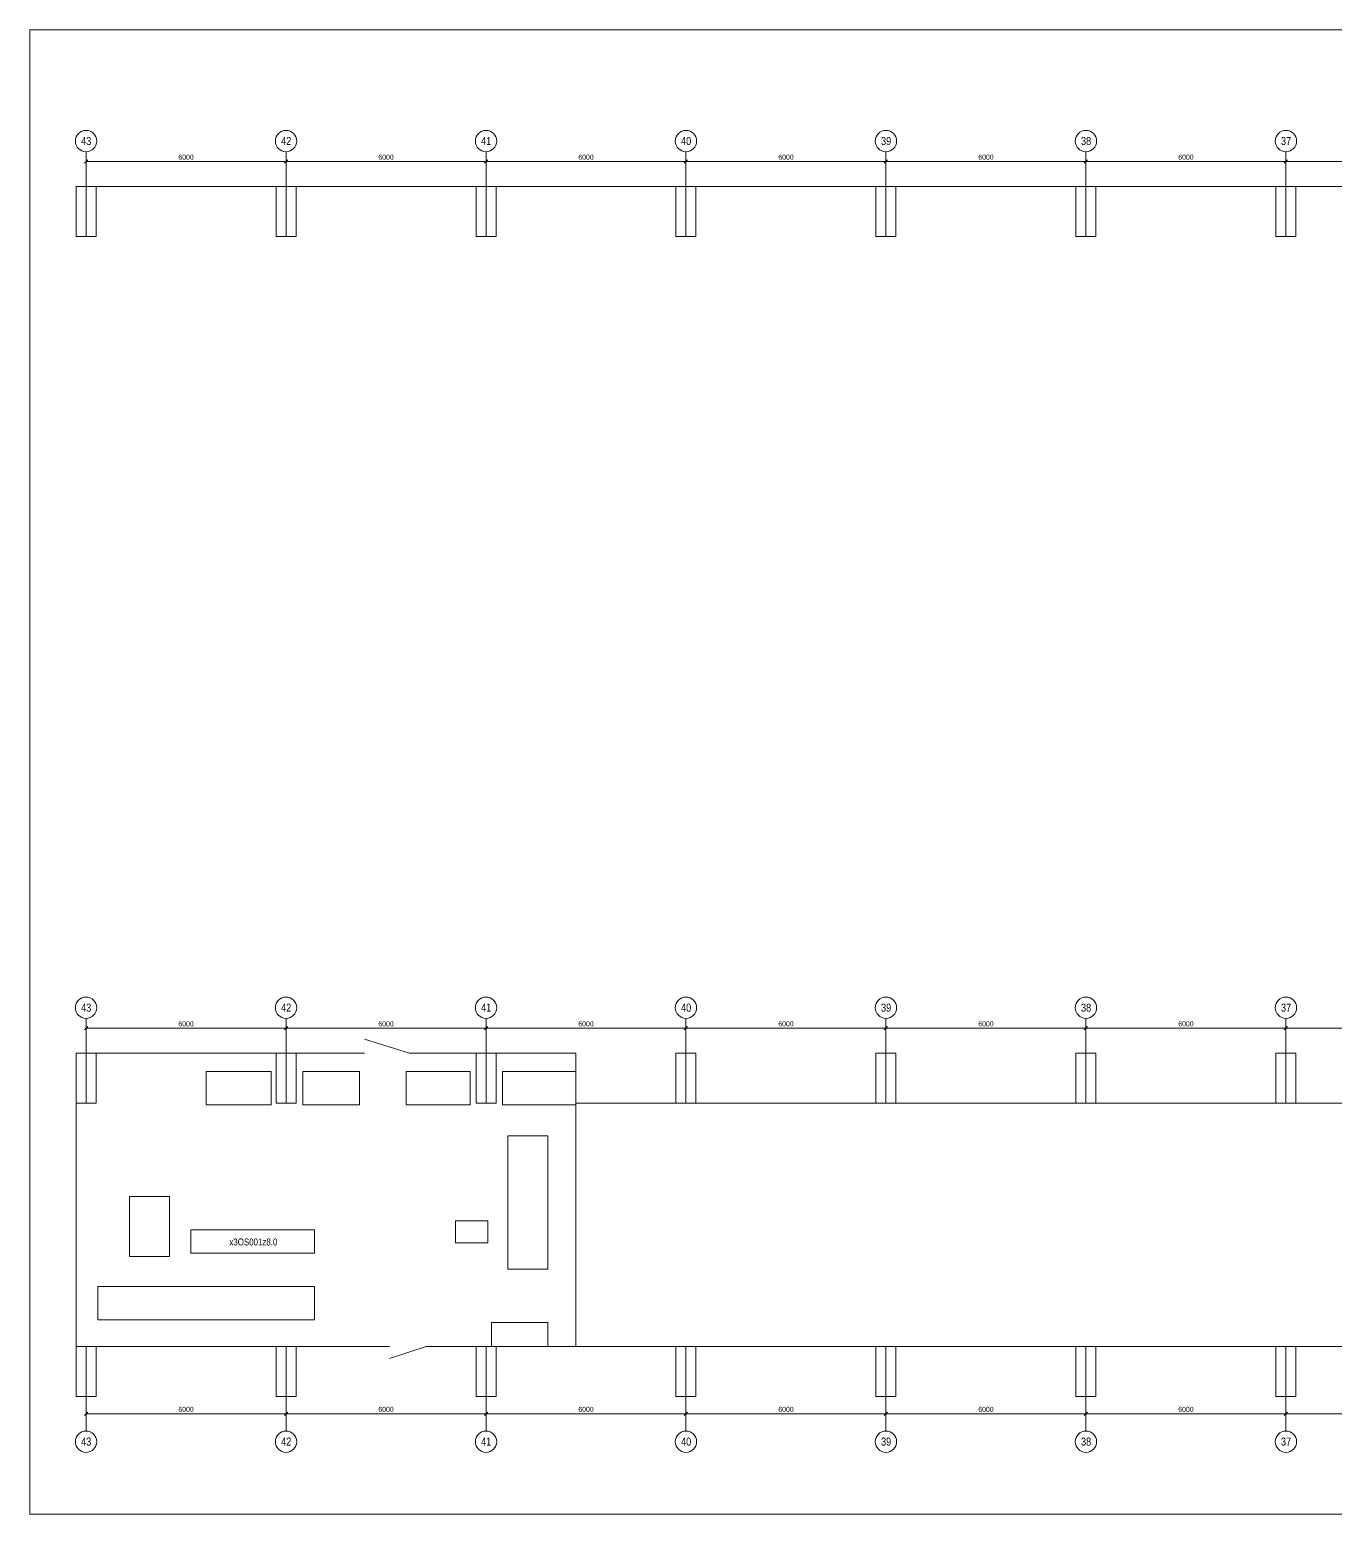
# Model space of a CAD drawing. Header units: millimetres. Extents: x 0 to 78345, y -44538 to 0.
# Drawn here: x 0 to 39172, y -44538 to 0 of the extents above; entities that cross this region are included whole.
import ezdxf

# ---------------------------------------------------------------- set-up
doc = ezdxf.new("R2010")
doc.units = ezdxf.units.MM
doc.header["$MEASUREMENT"] = 0
doc.linetypes.add('осеваяX2', pattern=[4, 2.5, -0.5, 0.5, -0.5])
doc.layers.add('plan_params_racks', color=7, linetype='Continuous')
doc.layers.add('plan_static', color=7, linetype='Continuous')
doc.styles.add('СГЕНЕРИР_СТИЛЬ_1', font='')
doc.styles.get('СГЕНЕРИР_СТИЛЬ_1').set_extended_font_data('Arial Narrow')

msp = doc.modelspace()

# ---------------------------------------------------------------- linework, layer by layer
at = {"layer": 'plan_static', "color": 7, "linetype": 'осеваяX2', "lineweight": 15}
for p, q in [((1690.7, -6200.8), (1690.7, -3661.7)), ((7690.7, -6200.8), (7690.7, -3661.7)), ((13690.7, -6200.8), (13690.7, -3661.7)), ((19690.7, -6200.8), (19690.7, -3661.7)), ((25690.7, -6200.8), (25690.7, -3661.7)), ((31690.7, -6200.8), (31690.7, -3661.7)), ((37690.7, -6200.8), (37690.7, -3661.7)), ((1690.7, -32200.8), (1690.7, -29661.7)), ((7690.7, -32200.8), (7690.7, -29661.7)), ((13690.7, -32200.8), (13690.7, -29661.7)), ((19690.7, -32200.8), (19690.7, -29661.7)), ((25690.7, -32200.8), (25690.7, -29661.7)), ((31690.7, -32200.8), (31690.7, -29661.7)), ((37690.7, -32200.8), (37690.7, -29661.7)), ((1390.7, -39500.8), (10790.7, -39500.8)), ((1690.7, -42039.9), (1690.7, -39500.8)), ((7690.7, -42039.9), (7690.7, -39500.8)), ((11890.7, -39500.8), (76973, -39500.8)), ((13690.7, -42039.9), (13690.7, -39500.8)), ((19690.7, -42039.9), (19690.7, -39500.8)), ((25690.7, -42039.9), (25690.7, -39500.8)), ((31690.7, -42039.9), (31690.7, -39500.8)), ((37690.7, -42039.9), (37690.7, -39500.8))]:
    msp.add_line(p, q, dxfattribs=at)
at = {"layer": 'plan_static', "color": 7, "linetype": 'Continuous', "lineweight": 15, "ltscale": 100}
for p, q in [((1690.7, -4157.5), (1690.7, -3904.7)), ((7690.7, -3954.7), (1690.7, -3954.7)), ((7690.7, -4157.5), (7690.7, -3904.7)), ((13690.7, -3954.7), (7690.7, -3954.7)), ((13690.7, -4157.5), (13690.7, -3904.7)), ((19690.7, -3954.7), (13690.7, -3954.7)), ((19690.7, -4157.5), (19690.7, -3904.7)), ((25690.7, -3954.7), (19690.7, -3954.7)), ((25690.7, -4157.5), (25690.7, -3904.7)), ((31690.7, -3954.7), (25690.7, -3954.7)), ((31690.7, -4157.5), (31690.7, -3904.7)), ((37690.7, -3954.7), (31690.7, -3954.7)), ((37690.7, -4157.5), (37690.7, -3904.7)), ((43690.7, -3954.7), (37690.7, -3954.7)), ((1390.7, -4700.8), (75743.9, -4700.8)), ((1690.7, -30157.5), (1690.7, -29904.7)), ((7690.7, -29954.7), (1690.7, -29954.7)), ((7690.7, -30157.5), (7690.7, -29904.7)), ((13690.7, -29954.7), (7690.7, -29954.7)), ((13690.7, -30157.5), (13690.7, -29904.7)), ((19690.7, -29954.7), (13690.7, -29954.7)), ((19690.7, -30157.5), (19690.7, -29904.7)), ((25690.7, -29954.7), (19690.7, -29954.7)), ((25690.7, -30157.5), (25690.7, -29904.7)), ((31690.7, -29954.7), (25690.7, -29954.7)), ((31690.7, -30157.5), (31690.7, -29904.7)), ((37690.7, -29954.7), (31690.7, -29954.7)), ((37690.7, -30157.5), (37690.7, -29904.7)), ((43690.7, -29954.7), (37690.7, -29954.7)), ((1390.7, -30700.8), (10040.7, -30700.8)), ((1390.7, -39500.8), (1390.7, -30700.8)), ((11390.7, -30700.8), (10040.7, -30286.6)), ((11390.7, -30700.8), (16390.7, -30700.8)), ((16390.7, -30700.8), (16390.7, -39500.8)), ((5290.7, -32250.8), (5290.7, -31250.8)), ((5290.7, -31250.8), (7240.7, -31250.8)), ((7240.7, -31250.8), (7240.7, -32250.8)), ((9890.7, -31250.8), (8190.7, -31250.8)), ((8190.7, -31250.8), (8190.7, -32250.8)), ((9890.7, -32250.8), (9890.7, -31250.8)), ((13210.7, -31250.8), (11290.7, -31250.8)), ((11290.7, -31250.8), (11290.7, -32250.8)), ((13210.7, -32250.8), (13210.7, -31250.8)), ((14190.7, -32250.8), (14190.7, -31250.8)), ((14190.7, -31250.8), (16390.7, -31250.8)), ((16390.7, -31250.8), (16390.7, -32250.8)), ((7240.7, -32250.8), (5290.7, -32250.8)), ((8190.7, -32250.8), (9890.7, -32250.8)), ((11290.7, -32250.8), (13210.7, -32250.8)), ((16390.7, -32250.8), (14190.7, -32250.8)), ((16390.7, -32200.8), (76584.4, -32200.8)), ((14350.7, -37180.8), (14350.7, -33180.8)), ((14350.7, -33180.8), (15550.7, -33180.8)), ((15550.7, -33180.8), (15550.7, -37180.8)), ((4190.7, -35000.8), (2990.7, -35000.8)), ((2990.7, -35000.8), (2990.7, -36800.8)), ((4190.7, -36800.8), (4190.7, -35000.8)), ((8540.7, -36000.8), (4835.2, -36000.8)), ((4835.2, -36000.8), (4835.2, -36700.8)), ((8540.7, -36700.8), (8540.7, -36000.8)), ((12779.1, -36394.6), (12779.1, -35731.8)), ((12779.1, -35731.8), (13749.6, -35731.8)), ((13749.6, -35731.8), (13749.6, -36394.6)), ((13749.6, -36394.6), (12779.1, -36394.6)), ((2990.7, -36800.8), (4190.7, -36800.8)), ((4835.2, -36700.8), (8540.7, -36700.8)), ((15550.7, -37180.8), (14350.7, -37180.8)), ((8540.7, -37700.8), (2040.7, -37700.8)), ((2040.7, -37700.8), (2040.7, -38700.8)), ((8540.7, -38700.8), (8540.7, -37700.8)), ((2040.7, -38700.8), (8540.7, -38700.8)), ((15550.7, -38780.8), (13850.7, -38780.8)), ((13850.7, -38780.8), (13850.7, -39500.8)), ((15550.7, -39500.8), (15550.7, -38780.8)), ((10790.7, -39500.8), (1390.7, -39500.8)), ((11890.7, -39500.8), (10790.7, -39860.4)), ((16390.7, -39500.8), (11890.7, -39500.8)), ((13850.7, -39500.8), (15550.7, -39500.8)), ((7690.7, -41520.3), (1690.7, -41520.3)), ((13690.7, -41520.3), (7690.7, -41520.3)), ((19690.7, -41520.3), (13690.7, -41520.3)), ((25690.7, -41520.3), (19690.7, -41520.3)), ((25690.7, -41723.1), (25690.7, -41470.3)), ((31690.7, -41520.3), (25690.7, -41520.3)), ((31690.7, -41723.1), (31690.7, -41470.3)), ((37690.7, -41520.3), (31690.7, -41520.3)), ((37690.7, -41723.1), (37690.7, -41470.3)), ((43690.7, -41520.3), (37690.7, -41520.3))]:
    msp.add_line(p, q, dxfattribs=at)
for points in [[(0, -44538.4), (78345, -44538.4), (78345, 0), (0, 0)], [(1390.7, -6200.8), (1990.7, -6200.8), (1990.7, -4700.8), (1390.7, -4700.8)], [(7390.7, -6200.8), (7990.7, -6200.8), (7990.7, -4700.8), (7390.7, -4700.8)], [(13390.7, -6200.8), (13990.7, -6200.8), (13990.7, -4700.8), (13390.7, -4700.8)], [(19390.7, -6200.8), (19990.7, -6200.8), (19990.7, -4700.8), (19390.7, -4700.8)], [(25390.7, -6200.8), (25990.7, -6200.8), (25990.7, -4700.8), (25390.7, -4700.8)], [(31390.7, -6200.8), (31990.7, -6200.8), (31990.7, -4700.8), (31390.7, -4700.8)], [(37390.7, -6200.8), (37990.7, -6200.8), (37990.7, -4700.8), (37390.7, -4700.8)], [(1390.7, -32200.8), (1990.7, -32200.8), (1990.7, -30700.8), (1390.7, -30700.8)], [(7390.7, -32200.8), (7990.7, -32200.8), (7990.7, -30700.8), (7390.7, -30700.8)], [(13390.7, -32200.8), (13990.7, -32200.8), (13990.7, -30700.8), (13390.7, -30700.8)], [(19390.7, -32200.8), (19990.7, -32200.8), (19990.7, -30700.8), (19390.7, -30700.8)], [(25390.7, -32200.8), (25990.7, -32200.8), (25990.7, -30700.8), (25390.7, -30700.8)], [(31390.7, -32200.8), (31990.7, -32200.8), (31990.7, -30700.8), (31390.7, -30700.8)], [(37390.7, -32200.8), (37990.7, -32200.8), (37990.7, -30700.8), (37390.7, -30700.8)], [(1390.7, -41000.8), (1990.7, -41000.8), (1990.7, -39500.8), (1390.7, -39500.8)], [(7390.7, -41000.8), (7990.7, -41000.8), (7990.7, -39500.8), (7390.7, -39500.8)], [(13390.7, -41000.8), (13990.7, -41000.8), (13990.7, -39500.8), (13390.7, -39500.8)], [(19390.7, -41000.8), (19990.7, -41000.8), (19990.7, -39500.8), (19390.7, -39500.8)], [(25390.7, -41000.8), (25990.7, -41000.8), (25990.7, -39500.8), (25390.7, -39500.8)], [(31390.7, -41000.8), (31990.7, -41000.8), (31990.7, -39500.8), (31390.7, -39500.8)], [(37390.7, -41000.8), (37990.7, -41000.8), (37990.7, -39500.8), (37390.7, -39500.8)]]:
    msp.add_lwpolyline(points, close=True, dxfattribs=at)
for points in [[(1740.7, -3904.7), (1640.7, -4004.7)], [(7740.7, -3904.7), (7640.7, -4004.7)], [(13740.7, -3904.7), (13640.7, -4004.7)], [(19740.7, -3904.7), (19640.7, -4004.7)], [(25740.7, -3904.7), (25640.7, -4004.7)], [(31740.7, -3904.7), (31640.7, -4004.7)], [(37740.7, -3904.7), (37640.7, -4004.7)], [(1740.7, -29904.7), (1640.7, -30004.7)], [(7740.7, -29904.7), (7640.7, -30004.7)], [(13740.7, -29904.7), (13640.7, -30004.7)], [(19740.7, -29904.7), (19640.7, -30004.7)], [(25740.7, -29904.7), (25640.7, -30004.7)], [(31740.7, -29904.7), (31640.7, -30004.7)], [(37740.7, -29904.7), (37640.7, -30004.7)], [(1740.7, -41470.3), (1640.7, -41570.3)], [(7740.7, -41470.3), (7640.7, -41570.3)], [(13740.7, -41470.3), (13640.7, -41570.3)], [(19740.7, -41470.3), (19640.7, -41570.3)], [(25740.7, -41470.3), (25640.7, -41570.3)], [(31740.7, -41470.3), (31640.7, -41570.3)], [(37740.7, -41470.3), (37640.7, -41570.3)]]:
    msp.add_lwpolyline(points, dxfattribs=at)
for centre in [(1690.7, -3341.7), (7690.7, -3341.7), (13690.7, -3341.7), (19690.7, -3341.7), (25690.7, -3341.7), (31690.7, -3341.7), (37690.7, -3341.7), (1690.7, -29341.7), (7690.7, -29341.7), (13690.7, -29341.7), (19690.7, -29341.7), (25690.7, -29341.7), (31690.7, -29341.7), (37690.7, -29341.7), (1690.7, -42359.9), (7690.7, -42359.9), (13690.7, -42359.9), (19690.7, -42359.9), (25690.7, -42359.9), (31690.7, -42359.9), (37690.7, -42359.9)]:
    msp.add_circle(centre, 320, dxfattribs=at)

# ---------------------------------------------------------------- texts
at = {"layer": 'plan_params_racks', "color": 7, "linetype": 'Continuous', "lineweight": 15, "insert": (5990.6, -36369.9), "char_height": 207.36, "attachment_point": 4, "style": 'СГЕНЕРИР_СТИЛЬ_1'}
msp.add_mtext('\\A1;{\\pql;\\fArial Narrow|b0|i0|c204|p34;x3OS001\\fArial Narrow|b0|i0|c204|p34;\\H1.004694x;z8.0}', dxfattribs=at)
at = {"layer": 'plan_static', "color": 7, "linetype": 'Continuous', "lineweight": 15, "attachment_point": 5, "style": 'СГЕНЕРИР_СТИЛЬ_1'}
for s, insert, char_height in [('\\A1;{\\pqc;\\fArial Narrow|b0|i0|c204|p34;4\\fArial Narrow|b0|i0|c204|p34;3}', (1695.3, -3340.1), 240), ('\\A1;{\\pqc;\\fArial Narrow|b0|i0|c204|p34;4\\fArial Narrow|b0|i0|c204|p34;2}', (7695.3, -3337.9), 240), ('\\A1;{\\pqc;\\fArial Narrow|b0|i0|c204|p34;4\\fArial Narrow|b0|i0|c204|p34;1}', (13695.3, -3337.9), 240), ('\\A1;{\\pqc;\\fArial Narrow|b0|i0|c204|p34;40}', (19695.3, -3340), 240), ('\\A1;{\\pqc;\\fArial Narrow|b0|i0|c204|p34;3\\fArial Narrow|b0|i0|c204|p34;9}', (25695.3, -3340.1), 240), ('\\A1;{\\pqc;\\fArial Narrow|b0|i0|c204|p34;3\\fArial Narrow|b0|i0|c204|p34;8}', (31695.3, -3340.1), 240), ('\\A1;{\\pqc;\\fArial Narrow|b0|i0|c204|p34;3\\fArial Narrow|b0|i0|c204|p34;7}', (37695.3, -3340.1), 240), ('\\A1;{\\pqc;\\fArial Narrow|b0|i0|c204|p34;6000}', (4690.7, -3825.1), 150), ('\\A1;{\\pqc;\\fArial Narrow|b0|i0|c204|p34;6000}', (10690.7, -3825.1), 150), ('\\A1;{\\pqc;\\fArial Narrow|b0|i0|c204|p34;6000}', (16690.7, -3825.1), 150), ('\\A1;{\\pqc;\\fArial Narrow|b0|i0|c204|p34;6000}', (22690.7, -3825.1), 150), ('\\A1;{\\pqc;\\fArial Narrow|b0|i0|c204|p34;6000}', (28690.7, -3825.1), 150), ('\\A1;{\\pqc;\\fArial Narrow|b0|i0|c204|p34;6000}', (34690.7, -3825.1), 150), ('\\A1;{\\pqc;\\fArial Narrow|b0|i0|c204|p34;4\\fArial Narrow|b0|i0|c204|p34;3}', (1695.3, -29340.1), 240), ('\\A1;{\\pqc;\\fArial Narrow|b0|i0|c204|p34;4\\fArial Narrow|b0|i0|c204|p34;2}', (7695.3, -29337.9), 240), ('\\A1;{\\pqc;\\fArial Narrow|b0|i0|c204|p34;4\\fArial Narrow|b0|i0|c204|p34;1}', (13695.3, -29337.9), 240), ('\\A1;{\\pqc;\\fArial Narrow|b0|i0|c204|p34;40}', (19695.3, -29340), 240), ('\\A1;{\\pqc;\\fArial Narrow|b0|i0|c204|p34;3\\fArial Narrow|b0|i0|c204|p34;9}', (25695.3, -29340.1), 240), ('\\A1;{\\pqc;\\fArial Narrow|b0|i0|c204|p34;3\\fArial Narrow|b0|i0|c204|p34;8}', (31695.3, -29340.1), 240), ('\\A1;{\\pqc;\\fArial Narrow|b0|i0|c204|p34;3\\fArial Narrow|b0|i0|c204|p34;7}', (37695.3, -29340.1), 240), ('\\A1;{\\pqc;\\fArial Narrow|b0|i0|c204|p34;6000}', (4690.7, -29825.1), 150), ('\\A1;{\\pqc;\\fArial Narrow|b0|i0|c204|p34;6000}', (10690.7, -29825.1), 150), ('\\A1;{\\pqc;\\fArial Narrow|b0|i0|c204|p34;6000}', (16690.7, -29825.1), 150), ('\\A1;{\\pqc;\\fArial Narrow|b0|i0|c204|p34;6000}', (22690.7, -29825.1), 150), ('\\A1;{\\pqc;\\fArial Narrow|b0|i0|c204|p34;6000}', (28690.7, -29825.1), 150), ('\\A1;{\\pqc;\\fArial Narrow|b0|i0|c204|p34;6000}', (34690.7, -29825.1), 150), ('\\A1;{\\pqc;\\fArial Narrow|b0|i0|c204|p34;6000}', (4690.7, -41390.7), 150), ('\\A1;{\\pqc;\\fArial Narrow|b0|i0|c204|p34;6000}', (10690.7, -41390.7), 150), ('\\A1;{\\pqc;\\fArial Narrow|b0|i0|c204|p34;6000}', (16690.7, -41390.7), 150), ('\\A1;{\\pqc;\\fArial Narrow|b0|i0|c204|p34;6000}', (22690.7, -41390.7), 150), ('\\A1;{\\pqc;\\fArial Narrow|b0|i0|c204|p34;6000}', (28690.7, -41390.7), 150), ('\\A1;{\\pqc;\\fArial Narrow|b0|i0|c204|p34;6000}', (34690.7, -41390.7), 150), ('\\A1;{\\pqc;\\fArial Narrow|b0|i0|c204|p34;4\\fArial Narrow|b0|i0|c204|p34;3}', (1695.3, -42358.3), 240), ('\\A1;{\\pqc;\\fArial Narrow|b0|i0|c204|p34;4\\fArial Narrow|b0|i0|c204|p34;2}', (7695.3, -42356.2), 240), ('\\A1;{\\pqc;\\fArial Narrow|b0|i0|c204|p34;4\\fArial Narrow|b0|i0|c204|p34;1}', (13695.3, -42356.2), 240), ('\\A1;{\\pqc;\\fArial Narrow|b0|i0|c204|p34;4\\fArial Narrow|b0|i0|c204|p34;0}', (19695.3, -42358.2), 240), ('\\A1;{\\pqc;\\fArial Narrow|b0|i0|c204|p34;3\\fArial Narrow|b0|i0|c204|p34;9}', (25695.3, -42358.3), 240), ('\\A1;{\\pqc;\\fArial Narrow|b0|i0|c204|p34;3\\fArial Narrow|b0|i0|c204|p34;8}', (31695.3, -42358.3), 240), ('\\A1;{\\pqc;\\fArial Narrow|b0|i0|c204|p34;3\\fArial Narrow|b0|i0|c204|p34;7}', (37695.3, -42358.3), 240)]:
    msp.add_mtext(s, dxfattribs=dict(at, insert=insert, char_height=char_height))

doc.saveas('drawing.dxf')
